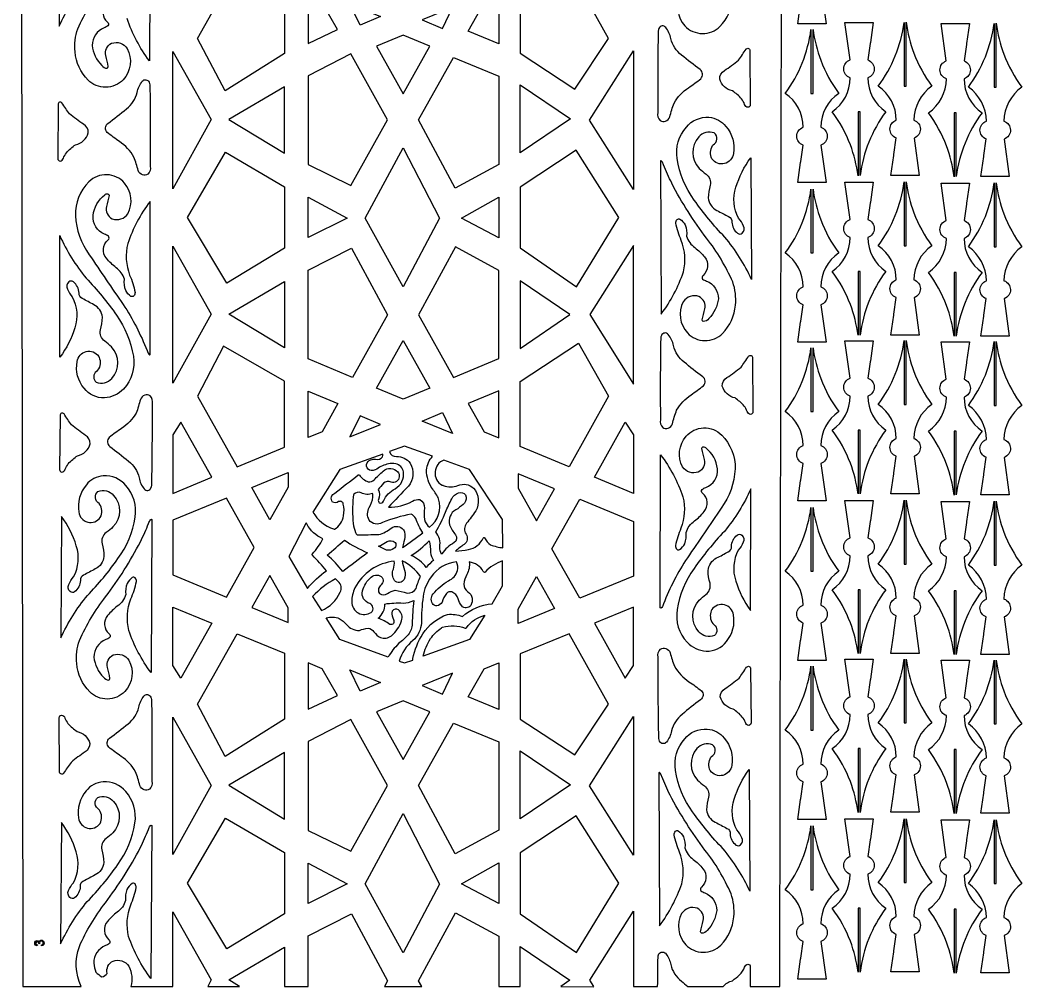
# Model space of a CAD drawing. Header units: millimetres. Extents: x 2169 to 3148, y 1440 to 3435.
# Drawn here: x 2169 to 3148, y 1440 to 2385 of the extents above; entities that cross this region are included whole.
import ezdxf

# ---------------------------------------------------------------- set-up
doc = ezdxf.new("R2010")
doc.units = ezdxf.units.MM
doc.layers.add('Default', color=70, linetype='Continuous')

msp = doc.modelspace()

# ---------------------------------------------------------------- linework, layer by layer
at = {"layer": 'Default'}
for points in [[(2168.93, 3434.6), (2171.79, 1440.6), (2228.84, 1440.6, -0.201894), (2226.91, 1479.6, -0.062275), (2252.39, 1522.27, 0.041735), (2286.49, 1576.06, 0.014891), (2294.43, 1593.99, -0.086617), (2296.14, 1597.34, -0.424926), (2297.6, 1597.88), (2296.79, 1448.23, -0.07905), (2275.09, 1489.41, -0.152063), (2277.15, 1520.21, 0.051417), (2282.5, 1537.13, 0.189517), (2281.32, 1540.63, 0.346809), (2278.48, 1541.04, 0.126453), (2273.4, 1535.28, 0.124595), (2272.07, 1524.42, -0.172423), (2263.83, 1513.15, 0.054769), (2254.39, 1504.01, 0.410266), (2255.84, 1486.02, -0.433271), (2256.28, 1482.36, -0.077861), (2252.51, 1480.52, 0.30209), (2240.93, 1463.23, 0.076186), (2243.16, 1454.58, 0.089549), (2249, 1450, 0.222763), (2254.12, 1453.27, -0.350829), (2259.91, 1465.37, -0.341045), (2275.24, 1460.28, -0.180767), (2277.32, 1440.6), (2318.25, 1440.6), (2318.25, 1513.49), (2355.77, 1446.81), (2352.32, 1440.6), (2383.46, 1440.6), (2372.91, 1447.01), (2427.46, 1478.96), (2427.46, 1440.6), (2450.62, 1440.6), (2450.62, 1489.98), (2492.88, 1511.48), (2528.11, 1446.15), (2525, 1440.6), (2561.65, 1440.6), (2558.54, 1446.15), (2594.59, 1512.53), (2636.76, 1489.72), (2636.76, 1440.6), (2657.61, 1440.6), (2657.61, 1479.42), (2706.43, 1446.67), (2697.59, 1440.6), (2729, 1440), (2729.63, 1440.6), (2725.91, 1446.55), (2768.4, 1514.11), (2768.4, 1440.6), (2792.15, 1440.6, -0.002436), (2792.51, 1469.26, -0.151103), (2794.05, 1473.07, -0.454163), (2800.33, 1472.2, -0.121988), (2804.96, 1461.84, 0.175205), (2815.38, 1445.8, 0.007325), (2821.64, 1440.6), (2856.08, 1440.6, -0.142664), (2865.3, 1446.14, 0.020421), (2872.27, 1451.87, 0.106169), (2877.15, 1459.32, -0.312864), (2880.41, 1462.21, -0.50897), (2882.66, 1459.67), (2882.54, 1440.6), (2911.7, 1440.6), (2914.79, 3434.6)], [(2207.86, 2497.8), (2207.12, 2378.94, -0.068438), (2233.2, 2420.44, 0.038835)], [(2296.13, 2494.82), (2295.32, 2345.16, -0.07905), (2273.62, 2386.35, -0.152063)], [(2252.92, 2400.95, 0.410266), (2254.37, 2382.96, -0.433271), (2254.81, 2379.29, -0.077861), (2251.04, 2377.46, 0.30209), (2239.46, 2360.17, 0.166916), (2248.82, 2340.7, 0.240467), (2254.16, 2337.85, 0.249398), (2255.19, 2339.43, 0.027776), (2252.65, 2350.21, -0.350829), (2258.44, 2362.31, -0.341045), (2273.77, 2357.22, -0.314169), (2269.75, 2326.65, -0.418503), (2235.42, 2326.23, -0.174326), (2222.71, 2353.89, -0.109576), (2225.45, 2376.54, -0.062275), (2250.92, 2419.21, 0.041735)], [(2814.67, 2409.8, 0.314169), (2818.69, 2379.24, 0.418503), (2853.02, 2378.81, 0.174326), (2865.74, 2406.48, 0.109576)]]:
    msp.add_lwpolyline(points, format="xyb", dxfattribs=at)
for points in [[(2944.01, 2531.1, 0.056763), (2951.53, 2500.93, 0.069714), (2969.22, 2468.63, 0.247243), (2951.62, 2435.47, -0.716421), (2951.75, 2417.96), (2956.86, 2381.34), (2929.16, 2381.34), (2931.9, 2400.93), (2932.04, 2401.93), (2934.29, 2418, -0.706462), (2934.4, 2435.43, 0.248623), (2916.8, 2468.63, 0.128873), (2942, 2531.02), (2942, 2468.63), (2944.02, 2468.63), (2944.02, 2531.1)], [(2987.99, 2232.89, 0.056763), (2980.47, 2263.06, 0.069714), (2962.78, 2295.36, 0.247243), (2980.38, 2328.51, -0.716421), (2980.25, 2346.02), (2975.14, 2382.65), (3002.84, 2382.65), (3000.1, 2363.06), (2999.96, 2362.06), (2997.71, 2345.98, -0.706462), (2997.6, 2328.55, 0.248623), (3015.2, 2295.36, 0.128873), (2990, 2232.96), (2990, 2295.36), (2987.98, 2295.36), (2987.98, 2232.89)], [(3035.01, 2382.83, 0.056763), (3042.53, 2352.66, 0.069714), (3060.22, 2320.36, 0.247243), (3042.62, 2287.21, -0.716421), (3042.75, 2269.69), (3047.86, 2233.07), (3020.16, 2233.07), (3022.9, 2252.66), (3023.04, 2253.66), (3025.29, 2269.73, -0.706462), (3025.4, 2287.16, 0.248623), (3007.8, 2320.36, 0.128873), (3033, 2382.75), (3033, 2320.36), (3035.02, 2320.36), (3035.02, 2382.83)], [(3081.99, 2231.89, 0.056763), (3074.47, 2262.06, 0.069714), (3056.78, 2294.36, 0.247243), (3074.38, 2327.51, -0.716421), (3074.25, 2345.02), (3069.14, 2381.65), (3096.84, 2381.65), (3094.1, 2362.06), (3093.96, 2361.06), (3091.71, 2344.98, -0.706462), (3091.6, 2327.55, 0.248623), (3109.2, 2294.36, 0.128873), (3084, 2231.96), (3084, 2294.36), (3081.98, 2294.36), (3081.98, 2231.89)], [(3123.01, 2381.83, 0.056763), (3130.53, 2351.66, 0.069714), (3148.22, 2319.36, 0.247243), (3130.62, 2286.21, -0.716421), (3130.75, 2268.69), (3135.86, 2232.07), (3108.16, 2232.07), (3110.9, 2251.66), (3111.04, 2252.66), (3113.29, 2268.73, -0.706462), (3113.4, 2286.16, 0.248623), (3095.8, 2319.36, 0.128873), (3121, 2381.75), (3121, 2319.36), (3123.02, 2319.36), (3123.02, 2381.83)], [(2799.77, 2286.16, 0.24666), (2803.99, 2290.44, -0.027343), (2808.18, 2303.71, -0.115738), (2822.32, 2318.84, 0.015094), (2834.38, 2327.69, 0.448773), (2833.65, 2336.55, -0.020778), (2815.5, 2350.81, -0.175205), (2805.09, 2366.85, 0.124943), (2799.99, 2377.8, 0.5741), (2793.37, 2376.84, 0.122783), (2792.64, 2374.28, 0.006777), (2792.33, 2294.53, 0.263913), (2794.63, 2286.85, 0.217884)], [(2944.01, 2375.83, 0.056763), (2951.53, 2345.66, 0.069714), (2969.22, 2313.36, 0.247243), (2951.62, 2280.21, -0.716421), (2951.75, 2262.69), (2956.86, 2226.07), (2929.16, 2226.07), (2931.9, 2245.66), (2932.04, 2246.66), (2934.29, 2262.73, -0.706462), (2934.4, 2280.16, 0.248623), (2916.8, 2313.36, 0.128873), (2942, 2375.75), (2942, 2313.36), (2944.02, 2313.36), (2944.02, 2375.83)], [(2880.43, 2299.68, -0.313125), (2877.18, 2302.56, 0.139791), (2869.84, 2312.14, 0.018926), (2865.32, 2315.73, -0.281138), (2852.81, 2327.31, -0.274793), (2857.41, 2335.69, 0.0257), (2871.17, 2345.87, 0.012781), (2878.51, 2356.55, -0.748896), (2882.37, 2355.04), (2882.68, 2302.22, -0.399837)], [(2288.67, 2233.58, -0.24666), (2284.45, 2237.86, 0.027343), (2280.27, 2251.13, 0.115738), (2266.12, 2266.25, -0.015094), (2254.07, 2275.11, -0.448773), (2254.79, 2283.96, 0.020778), (2272.94, 2298.23, 0.175205), (2283.36, 2314.27, -0.124943), (2288.46, 2325.22, -0.5741), (2295.07, 2324.26, -0.122783), (2295.8, 2321.69, -0.006777), (2296.11, 2241.94, -0.263913), (2293.81, 2234.26, -0.217884)], [(2208.01, 2247.1, 0.313125), (2211.26, 2249.98, -0.139791), (2218.61, 2259.55, -0.018926), (2223.12, 2263.15, 0.281138), (2235.63, 2274.72, 0.274793), (2231.03, 2283.1, -0.0257), (2217.27, 2293.29, -0.012781), (2209.93, 2303.97, 0.748896), (2206.07, 2302.46), (2205.76, 2249.63, 0.399837)], [(2874.7, 2176.78, 0.353881), (2876.06, 2183.69, 0.082113), (2871.3, 2191.3, -0.208904), (2868.69, 2221.5, -0.086345), (2883.08, 2250.28), (2883.82, 2131.42, 0.068438), (2857.74, 2172.92, -0.038835), (2827.98, 2208.95, -0.121623), (2811.2, 2249.57, -0.22635), (2820.21, 2280.38, -0.242341), (2842.25, 2289.93, -0.208918), (2858.86, 2281.05, -0.224816), (2866.22, 2254.55, -0.688915), (2845.2, 2249.27, -0.265065), (2845.87, 2262.35, -0.015041), (2846.37, 2262.99, 0.529776), (2847.51, 2274.61, 0.308634), (2832.23, 2270.81, 0.394552), (2832.8, 2240.03, 0.040002), (2839.43, 2234.51, -0.299751), (2843.52, 2223.46, 0.063831), (2841.63, 2211.1, 0.255589), (2850.08, 2198.85, -0.006267), (2861.52, 2192.83, -0.333186), (2864.65, 2187.55, 0.216277), (2870.27, 2176.55, 0.361529)], [(2819.02, 2184.7, -0.124595), (2820.35, 2173.84, 0.172423), (2828.58, 2162.56, -0.054769), (2838.02, 2153.43, -0.410266), (2836.58, 2135.44, 0.433271), (2836.13, 2131.77, 0.077861), (2839.91, 2129.94, -0.30209), (2851.49, 2112.65, -0.166916), (2842.12, 2093.18, -0.240467), (2836.78, 2090.33, -0.249398), (2835.75, 2091.91, -0.027776), (2838.3, 2102.69, 0.350829), (2832.5, 2114.79, 0.341045), (2817.17, 2109.7, 0.314169), (2821.19, 2079.13, 0.418503), (2855.53, 2078.71, 0.174326), (2868.24, 2106.37, 0.109576), (2865.5, 2129.02, 0.062275), (2840.02, 2171.69, -0.041735), (2805.92, 2225.48, -0.014891), (2797.99, 2243.41, 0.086617), (2796.27, 2246.76, 0.424926), (2794.81, 2247.3), (2795.62, 2097.64, 0.07905), (2817.33, 2138.83, 0.152063), (2815.26, 2169.63, -0.051417), (2809.91, 2186.55, -0.189517), (2811.1, 2190.05, -0.346809), (2813.93, 2190.46, -0.126453)], [(2272.26, 2120.73, -0.124348), (2270.98, 2131.6, 0.171984), (2262.79, 2142.93, -0.053003), (2253.39, 2152.12, -0.410921), (2254.91, 2170.1, 0.433717), (2255.37, 2173.77, 0.077739), (2251.6, 2175.63, -0.322399), (2240.28, 2193.9, -0.197218), (2251.78, 2214.29, -0.160321), (2254.89, 2215.22, -0.249131), (2255.91, 2213.63, -0.027786), (2253.32, 2202.86, 0.350097), (2259.07, 2190.72, 0.341491), (2274.42, 2195.72, 0.306802), (2271.06, 2225.66, 0.432338), (2236.18, 2226.95, 0.206013), (2223.11, 2193.77, 0.144673), (2236.64, 2155.61, 0.003386), (2269.73, 2106.98, -0.053849), (2293.05, 2061.89, 0.086443), (2294.75, 2058.52, 0.424748), (2296.21, 2057.98), (2296.02, 2207.64, 0.079206), (2274.14, 2166.59, 0.152055), (2276.08, 2135.78, -0.051326), (2281.36, 2118.82, -0.172307), (2280.18, 2115.33, -0.346332), (2277.32, 2114.94, -0.126385)], [(2987.99, 2076.88, 0.056763), (2980.47, 2107.05, 0.069714), (2962.78, 2139.35, 0.247243), (2980.38, 2172.51, -0.716421), (2980.25, 2190.02), (2975.14, 2226.64), (3002.84, 2226.64), (3000.1, 2207.05), (2999.96, 2206.05), (2997.71, 2189.98, -0.706462), (2997.6, 2172.55, 0.248623), (3015.2, 2139.35, 0.128873), (2990, 2076.96), (2990, 2139.35), (2987.98, 2139.35), (2987.98, 2076.88)], [(3035.01, 2226.83, 0.056763), (3042.53, 2196.66, 0.069714), (3060.22, 2164.35, 0.247243), (3042.62, 2131.2, -0.716421), (3042.75, 2113.69), (3047.86, 2077.06), (3020.16, 2077.06), (3022.9, 2096.66), (3023.04, 2097.66), (3025.29, 2113.73, -0.706462), (3025.4, 2131.16, 0.248623), (3007.8, 2164.35, 0.128873), (3033, 2226.75), (3033, 2164.35), (3035.02, 2164.35), (3035.02, 2226.83)], [(3081.99, 2075.88, 0.056763), (3074.47, 2106.05, 0.069714), (3056.78, 2138.35, 0.247243), (3074.38, 2171.51, -0.716421), (3074.25, 2189.02), (3069.14, 2225.64), (3096.84, 2225.64), (3094.1, 2206.05), (3093.96, 2205.05), (3091.71, 2188.98, -0.706462), (3091.6, 2171.55, 0.248623), (3109.2, 2138.35, 0.128873), (3084, 2075.96), (3084, 2138.35), (3081.98, 2138.35), (3081.98, 2075.88)], [(3123.01, 2225.83, 0.056763), (3130.53, 2195.66, 0.069714), (3148.22, 2163.35, 0.247243), (3130.62, 2130.2, -0.716421), (3130.75, 2112.69), (3135.86, 2076.06), (3108.16, 2076.06), (3110.9, 2095.66), (3111.04, 2096.66), (3113.29, 2112.73, -0.706462), (3113.4, 2130.16, 0.248623), (3095.8, 2163.35, 0.128873), (3121, 2225.75), (3121, 2163.35), (3123.02, 2163.35), (3123.02, 2225.83)], [(2944.01, 2219.83, 0.056763), (2951.53, 2189.66, 0.069714), (2969.22, 2157.35, 0.247243), (2951.62, 2124.2, -0.716421), (2951.75, 2106.69), (2956.86, 2070.06), (2929.16, 2070.06), (2931.9, 2089.66), (2932.04, 2090.66), (2934.29, 2106.73, -0.706462), (2934.4, 2124.16, 0.248623), (2916.8, 2157.35, 0.128873), (2942, 2219.75), (2942, 2157.35), (2944.02, 2157.35), (2944.02, 2219.83)], [(2216.61, 2129.01, 0.357202), (2215.23, 2122.1, 0.082144), (2219.95, 2114.47, -0.20864), (2222.44, 2084.25, -0.086484), (2207.93, 2055.56), (2207.68, 2174.42, 0.068295), (2233.59, 2132.76, -0.038709), (2263.2, 2096.54, -0.11336), (2279.73, 2056.41, -0.233622), (2270.07, 2024.37, -0.183691), (2251.35, 2015.64, -0.239584), (2231.6, 2025.14, -0.230445), (2224.78, 2051.18, -0.690603), (2245.83, 2056.29, -0.088334), (2246.74, 2053.88, -0.299533), (2243.58, 2041.57, 0.475634), (2243.4, 2031, 0.308512), (2258.7, 2034.7, 0.394499), (2258.24, 2065.49, 0.039778), (2251.65, 2071.05, -0.299111), (2247.6, 2082.13, 0.063872), (2249.54, 2094.47, 0.25494), (2241.14, 2106.78, -0.006297), (2229.73, 2112.87, -0.332396), (2226.62, 2118.17, 0.216468), (2221.08, 2129.2, 0.361667)], [(2802.27, 1986.06, 0.24666), (2806.49, 1990.34, -0.027343), (2810.68, 2003.61, -0.115738), (2824.82, 2018.73, 0.015094), (2836.88, 2027.59, 0.448773), (2836.15, 2036.44, -0.020778), (2818.01, 2050.71, -0.175205), (2807.59, 2066.75, 0.124943), (2802.49, 2077.7, 0.5741), (2795.87, 2076.74, 0.122783), (2795.14, 2074.17, 0.006777), (2794.84, 1994.42, 0.263913), (2797.13, 1986.74, 0.217884)], [(2987.99, 1921.8, 0.056763), (2980.47, 1951.97, 0.069714), (2962.78, 1984.27, 0.247243), (2980.38, 2017.43, -0.716421), (2980.25, 2034.94), (2975.14, 2071.56), (3002.84, 2071.56), (3000.1, 2051.97), (2999.96, 2050.97), (2997.71, 2034.9, -0.706462), (2997.6, 2017.47, 0.248623), (3015.2, 1984.27, 0.128873), (2990, 1921.88), (2990, 1984.27), (2987.98, 1984.27), (2987.98, 1921.8)], [(3035.01, 2071.75, 0.056763), (3042.53, 2041.58, 0.069714), (3060.22, 2009.27, 0.247243), (3042.62, 1976.12, -0.716421), (3042.75, 1958.61), (3047.86, 1921.98), (3020.16, 1921.98), (3022.9, 1941.58), (3023.04, 1942.58), (3025.29, 1958.65, -0.706462), (3025.4, 1976.08, 0.248623), (3007.8, 2009.27, 0.128873), (3033, 2071.67), (3033, 2009.27), (3035.02, 2009.27), (3035.02, 2071.75)], [(3081.99, 1920.8, 0.056763), (3074.47, 1950.97, 0.069714), (3056.78, 1983.27, 0.247243), (3074.38, 2016.43, -0.716421), (3074.25, 2033.94), (3069.14, 2070.56), (3096.84, 2070.56), (3094.1, 2050.97), (3093.96, 2049.97), (3091.71, 2033.9, -0.706462), (3091.6, 2016.47, 0.248623), (3109.2, 1983.27, 0.128873), (3084, 1920.88), (3084, 1983.27), (3081.98, 1983.27), (3081.98, 1920.8)], [(3123.01, 2070.75, 0.056763), (3130.53, 2040.58, 0.069714), (3148.22, 2008.27, 0.247243), (3130.62, 1975.12, -0.716421), (3130.75, 1957.61), (3135.86, 1920.98), (3108.16, 1920.98), (3110.9, 1940.58), (3111.04, 1941.58), (3113.29, 1957.65, -0.706462), (3113.4, 1975.08, 0.248623), (3095.8, 2008.27, 0.128873), (3121, 2070.67), (3121, 2008.27), (3123.02, 2008.27), (3123.02, 2070.75)], [(2882.94, 1999.58, -0.313125), (2879.68, 2002.46, 0.139791), (2872.34, 2012.04, 0.018926), (2867.82, 2015.63, -0.281138), (2855.31, 2027.2, -0.274793), (2859.91, 2035.58, 0.0257), (2873.67, 2045.77, 0.012781), (2881.01, 2056.45, -0.748896), (2884.87, 2054.94), (2885.19, 2002.12, -0.399837)], [(2944.01, 2064.75, 0.056763), (2951.53, 2034.58, 0.069714), (2969.22, 2002.27, 0.247243), (2951.62, 1969.12, -0.716421), (2951.75, 1951.61), (2956.86, 1914.98), (2929.16, 1914.98), (2931.9, 1934.58), (2932.04, 1935.58), (2934.29, 1951.65, -0.706462), (2934.4, 1969.08, 0.248623), (2916.8, 2002.27, 0.128873), (2942, 2064.67), (2942, 2002.27), (2944.02, 2002.27), (2944.02, 2064.75)], [(2290.86, 2018.4, 0.247199), (2286.62, 2014.14, -0.027378), (2282.38, 2000.9, -0.115997), (2268.18, 1985.87, 0.015127), (2256.08, 1977.09, 0.448303), (2256.77, 1968.23, -0.020732), (2274.86, 1953.85, -0.174932), (2285.21, 1937.74, 0.123758), (2290.27, 1926.76, 0.573218), (2296.89, 1927.67, 0.123077), (2297.63, 1930.24, 0.006777), (2298.26, 2009.98, 0.269714), (2296.01, 2017.67, 0.218938)], [(2209.79, 1943.18, 0.308711), (2213.06, 1946.04, -0.139977), (2220.44, 1955.58, -0.018953), (2224.97, 1959.14, 0.290974), (2237.56, 1970.94, 0.262398), (2232.96, 1979.06, -0.025663), (2219.24, 1989.32, -0.012763), (2211.94, 2000.04, 0.753382), (2208.08, 1998.55), (2207.56, 1945.73, 0.401017)], [(2818.68, 1873.21, 0.124348), (2819.96, 1884.08, -0.171984), (2828.16, 1895.41, 0.053003), (2837.55, 1904.6, 0.410921), (2836.04, 1922.58, -0.433717), (2835.58, 1926.25, -0.077739), (2839.34, 1928.11, 0.322399), (2850.66, 1946.38, 0.197218), (2839.17, 1966.77, 0.160321), (2836.06, 1967.7, 0.249131), (2835.03, 1966.11, 0.027786), (2837.62, 1955.34, -0.350097), (2831.87, 1943.21, -0.341491), (2816.53, 1948.2, -0.306802), (2819.88, 1978.15, -0.432338), (2854.76, 1979.43, -0.206013), (2867.84, 1946.26, -0.144673), (2854.3, 1908.09, -0.003386), (2821.21, 1859.46, 0.053849), (2797.89, 1814.37, -0.086443), (2796.19, 1811.01, -0.424748), (2794.73, 1810.46), (2794.93, 1960.12, -0.079206), (2816.8, 1919.07, -0.152055), (2814.86, 1888.26, 0.051326), (2809.58, 1871.3, 0.172307), (2810.77, 1867.81, 0.346332), (2813.62, 1867.42, 0.126385)], [(2544.85, 1968.6), (2530.05, 1963.24, 0.374449), (2536.96, 1958.43, -0.256515), (2550.33, 1951.9, -0.308165), (2548.48, 1929.28, 0.007627), (2528.99, 1908.81, 0.130802), (2552.49, 1914.71, -0.19928), (2559.74, 1916.25, -0.307239), (2564.1, 1907.98, 0.042642), (2564.32, 1896.88, 0.180927), (2569.15, 1889.28, 0.319504), (2578.07, 1917.02, 0.054033), (2572.34, 1926.44, -0.166081), (2566.24, 1945.28, -0.169094), (2572.19, 1958.69)], [(2455.24, 1904.15, 0.191192), (2475.43, 1887.67, 0.005248), (2476.3, 1887.37, 0.227781), (2485.16, 1900.54, 0.101613), (2484.88, 1912, 0.518279), (2480.34, 1914.33, -0.289941), (2474.29, 1913.94, -0.471569), (2476.61, 1922.75, 0.003928), (2499.5, 1940.45, -0.388198), (2500.72, 1940.34, 0.184808), (2509.34, 1933.77, 0.215902), (2514.95, 1935.58, -0.027099), (2523.98, 1944.13, -0.434971), (2538.08, 1943.41, -0.432111), (2537, 1933.94, -0.239954), (2531.57, 1933.41, 0.305245), (2524.32, 1932.22, -0.004872), (2518.89, 1926.24, -0.247573), (2519.24, 1916.3, 0.257412), (2519.98, 1913.16, 0.440874), (2524.08, 1914.9, -0.161643), (2535.59, 1926.97, 0.313158), (2543.65, 1943.45, 0.315774), (2536.15, 1951.23, 0.132981), (2529.09, 1951.16, 0.098884), (2517.59, 1946.2, -0.214489), (2510.42, 1944.98, -0.680386), (2511.88, 1955.28, -0.12562), (2516.41, 1955.68, 0.329253), (2523.05, 1958.11, 0.195203), (2523.44, 1960.83), (2481.62, 1945.65)], [(2640.95, 1869.14), (2640.61, 1896.86), (2608.1, 1945.65), (2583.08, 1954.72, 0.320336), (2574.84, 1943.68, 0.331969), (2581.68, 1930.52, 0.014567), (2582.57, 1930.05, 0.163555), (2596.92, 1930.02, -0.301709), (2612.26, 1927.5, -0.313436), (2614.35, 1905.23, -0.020953), (2605.29, 1893.23, 0.307944), (2604.83, 1882.47, -0.400323), (2602.91, 1872.36, 0.039296), (2594.47, 1865.96, 0.02405), (2607.22, 1867.53, 0.259406), (2621.54, 1878.76, -0.587979), (2623.05, 1878.8, 0.111986), (2628.81, 1872.08, 0.056208)], [(2217.89, 1826.42, -0.353881), (2216.53, 1833.34, -0.082113), (2221.29, 1840.94, 0.208904), (2223.9, 1871.15, 0.086345), (2209.51, 1899.93), (2208.77, 1781.07, -0.068438), (2234.85, 1822.57, 0.038835), (2264.61, 1858.59, 0.121623), (2281.39, 1899.22, 0.22635), (2272.38, 1930.02, 0.242341), (2250.34, 1939.58, 0.208918), (2233.73, 1930.7, 0.224816), (2226.38, 1904.2, 0.688915), (2247.39, 1898.92, 0.265065), (2246.72, 1912, 0.015041), (2246.22, 1912.63, -0.529776), (2245.08, 1924.26, -0.308634), (2260.36, 1920.46, -0.394552), (2259.79, 1889.68, -0.040002), (2253.17, 1884.16, 0.299751), (2249.07, 1873.11, -0.063831), (2250.96, 1860.75, -0.255589), (2242.51, 1848.5, 0.006267), (2231.07, 1842.48, 0.333186), (2227.94, 1837.2, -0.216277), (2222.32, 1826.19, -0.361529)], [(2498.54, 1881.77, -0.002135), (2519.67, 1882.18, 0.11238), (2531.81, 1888.51, -0.396764), (2543.78, 1886.88, -0.112924), (2544.76, 1884.65, -0.144638), (2544.07, 1874.93, 0.024127), (2542.9, 1869.55, 0.008608), (2562.58, 1883.73, -0.040978), (2555.67, 1897.74, 0.119194), (2551.14, 1902.17, 0.043721), (2523.04, 1893.9, -0.406382), (2510.06, 1896.34, -0.254662), (2510.29, 1908.58, 0.074005), (2513.9, 1918.68, 0.078937), (2513.52, 1922.41, -0.239674), (2502.23, 1922.95, 0.346212), (2495.32, 1921.47, 0.166462), (2494.67, 1918.69, 0.060766), (2494.62, 1892.85, 0.090993), (2496.89, 1884.28), (2496.89, 1884.28, 0.070578)], [(2575.19, 1884.8, 0.054461), (2584.76, 1904.18, -0.017492), (2590.81, 1917.01, -0.170857), (2597.57, 1922.95, -0.30963), (2604.34, 1920.81, -0.325592), (2603.24, 1912.85, -0.038721), (2602.15, 1911.62, -0.044167), (2594.85, 1906.21, 0.353711), (2588.68, 1891.62, 0.066387), (2594.6, 1881.9, -0.411746), (2593.33, 1874.25, 0.121544), (2581.23, 1863.36), (2581.23, 1863.36), (2580.88, 1862.83, -0.143735), (2579.1, 1869.92, 0.23007)], [(2874.33, 1881.49, -0.357202), (2875.71, 1874.58, -0.082144), (2870.99, 1866.95, 0.20864), (2868.5, 1836.73, 0.086484), (2883.01, 1808.04), (2883.27, 1926.9, -0.068295), (2857.35, 1885.24, 0.038709), (2827.74, 1849.02, 0.11336), (2811.21, 1808.89, 0.233622), (2820.87, 1776.85, 0.183691), (2839.59, 1768.13, 0.239584), (2859.35, 1777.62, 0.230445), (2866.16, 1803.66, 0.690603), (2845.11, 1808.77, 0.088334), (2844.2, 1806.36, 0.299533), (2847.36, 1794.05, -0.475634), (2847.54, 1783.48, -0.308512), (2832.25, 1787.18, -0.394499), (2832.7, 1817.97, -0.039778), (2839.29, 1823.53, 0.299111), (2843.34, 1834.61, -0.063872), (2841.4, 1846.95, -0.25494), (2849.8, 1859.26, 0.006297), (2861.22, 1865.35, 0.332396), (2864.32, 1870.65, -0.216468), (2869.86, 1881.68, -0.361667)], [(2987.99, 1765.8, 0.056763), (2980.47, 1795.97, 0.069714), (2962.78, 1828.27, 0.247243), (2980.38, 1861.42, -0.716421), (2980.25, 1878.94), (2975.14, 1915.56), (3002.84, 1915.56), (3000.1, 1895.97), (2999.96, 1894.97), (2997.71, 1878.9, -0.706462), (2997.6, 1861.47, 0.248623), (3015.2, 1828.27, 0.128873), (2990, 1765.88), (2990, 1828.27), (2987.98, 1828.27), (2987.98, 1765.8)], [(3035.01, 1915.74, 0.056763), (3042.53, 1885.57, 0.069714), (3060.22, 1853.27, 0.247243), (3042.62, 1820.12, -0.716421), (3042.75, 1802.61), (3047.86, 1765.98), (3020.16, 1765.98), (3022.9, 1785.57), (3023.04, 1786.57), (3025.29, 1802.65, -0.706462), (3025.4, 1820.08, 0.248623), (3007.8, 1853.27, 0.128873), (3033, 1915.66), (3033, 1853.27), (3035.02, 1853.27), (3035.02, 1915.74)], [(3081.99, 1764.8, 0.056763), (3074.47, 1794.97, 0.069714), (3056.78, 1827.27, 0.247243), (3074.38, 1860.42, -0.716421), (3074.25, 1877.94), (3069.14, 1914.56), (3096.84, 1914.56), (3094.1, 1894.97), (3093.96, 1893.97), (3091.71, 1877.9, -0.706462), (3091.6, 1860.47, 0.248623), (3109.2, 1827.27, 0.128873), (3084, 1764.88), (3084, 1827.27), (3081.98, 1827.27), (3081.98, 1764.8)], [(3123.01, 1914.74, 0.056763), (3130.53, 1884.57, 0.069714), (3148.22, 1852.27, 0.247243), (3130.62, 1819.12, -0.716421), (3130.75, 1801.61), (3135.86, 1764.98), (3108.16, 1764.98), (3110.9, 1784.57), (3111.04, 1785.57), (3113.29, 1801.65, -0.706462), (3113.4, 1819.08, 0.248623), (3095.8, 1852.27, 0.128873), (3121, 1914.66), (3121, 1852.27), (3123.02, 1852.27), (3123.02, 1914.74)], [(2944.01, 1908.74, 0.056763), (2951.53, 1878.57, 0.069714), (2969.22, 1846.27, 0.247243), (2951.62, 1813.12, -0.716421), (2951.75, 1795.61), (2956.86, 1758.98), (2929.16, 1758.98), (2931.9, 1778.57), (2932.04, 1779.57), (2934.29, 1795.65, -0.706462), (2934.4, 1813.08, 0.248623), (2916.8, 1846.27, 0.128873), (2942, 1908.66), (2942, 1846.27), (2944.02, 1846.27), (2944.02, 1908.74)], [(2273.58, 1834.35, 0.124595), (2272.24, 1823.48, -0.172423), (2264.01, 1812.21, 0.054769), (2254.57, 1803.07, 0.410266), (2256.01, 1785.09, -0.433271), (2256.46, 1781.42, -0.077861), (2252.69, 1779.58, 0.30209), (2241.1, 1762.3, 0.166916), (2250.47, 1742.83, 0.240467), (2255.81, 1739.97, 0.249398), (2256.84, 1741.55, 0.027776), (2254.29, 1752.34, -0.350829), (2260.09, 1764.44, -0.341045), (2275.42, 1759.35, -0.314169), (2271.4, 1728.78, -0.418503), (2237.06, 1728.36, -0.174326), (2224.35, 1756.02, -0.109576), (2227.09, 1778.66, -0.062275), (2252.57, 1821.33, 0.041735), (2286.67, 1875.12, 0.014891), (2294.6, 1893.05, -0.086617), (2296.32, 1896.41, -0.424926), (2297.78, 1896.94), (2296.97, 1747.29, -0.07905), (2275.27, 1788.47, -0.152063), (2277.33, 1819.28, 0.051417), (2282.68, 1836.2, 0.189517), (2281.5, 1839.7, 0.346809), (2278.66, 1840.1, 0.126453)], [(2448.63, 1893.76), (2448.11, 1892.94), (2431.61, 1860.71), (2449.92, 1829.5, -0.07883), (2468.59, 1846.72, 0.009925), (2454.82, 1861.95, -0.426734), (2454.75, 1863.21, 0.065646), (2464.97, 1878.09, -0.17501), (2449.24, 1892.52), (2449.24, 1892.52, -0.010745)], [(2508.43, 1864.34, -0.015325), (2484.33, 1846.16, 0.04614), (2469.17, 1862.06, 0.005713), (2485.91, 1876.61, 0.038778)], [(2519.35, 1870.95, 0.082143), (2526.05, 1874.3, -0.235479), (2533.77, 1875.7, -0.640175), (2534.4, 1868.58, -0.234123), (2526.99, 1867.02, -0.021157)], [(2565.95, 1849.87, 0.129064), (2551.29, 1861.8, 0.074171), (2568.66, 1876.12, -0.070702), (2570.01, 1864.55, 0.113861), (2573.13, 1856.93, 0.063971), (2566.04, 1849.98), (2566.04, 1849.98)], [(2560.46, 1841.15, 0.119776), (2542.39, 1856.53, 0.045698), (2544.68, 1847.35, -0.192011), (2544.31, 1838.37, -0.524316), (2534.98, 1837.17, -0.261481), (2533.84, 1848.44, 0.130982), (2534.65, 1856.08, 0.254858), (2496.24, 1829.95, 0.110118), (2493.19, 1816.43, 0.610354), (2512.11, 1806.12, 0.572121), (2510.71, 1814.76, -0.391735), (2503.56, 1827, -0.157271), (2512.28, 1840.55, -0.427734), (2522.92, 1840.08, -0.320865), (2523.28, 1835, -0.060779), (2520.16, 1830.93, 0.322721), (2520.25, 1824.49), (2520.25, 1824.49, 0.355403), (2528.07, 1824.52, -0.113621), (2535.72, 1827.64, -0.056422), (2547.2, 1824.95, 0.27598), (2556.03, 1829.29, -0.051473)], [(2630.32, 1814.57), (2640.52, 1832.09), (2640.59, 1856.54, 0.125472), (2623.5, 1845.37, -0.534392), (2621.74, 1846.11, 0.235946), (2608.02, 1855.4, -0.161189), (2605.57, 1843.03, 0.093652), (2602.7, 1833.75, 0.24212), (2606.72, 1826.19, -0.407968), (2609.42, 1812.92, -0.48972), (2600.62, 1812.51, -0.137177), (2597.18, 1819.27, 0.259964), (2590.88, 1826.05, 0.294367), (2585.8, 1824.51, 0.115694), (2581.36, 1816.21, -0.260914), (2576.43, 1812.42, -0.193615), (2572.85, 1813.72, -0.35846), (2572.6, 1824.07, -0.078424), (2587.58, 1837.03, 0.227439), (2596.46, 1846.9, 0.180437), (2595.49, 1855.57, 0.218334), (2570.82, 1840.79, 0.128012), (2562.89, 1821.62, 0.039134), (2561.32, 1795.68, -0.192198), (2552.97, 1778.48, 0.160372), (2539.6, 1758.52), (2544.85, 1756.63), (2552.69, 1759.47, -0.083565), (2552.81, 1760.85, -0.090015), (2562.58, 1785.18, -0.164998), (2586.61, 1804.05, -0.062986), (2586.83, 1804.1, -0.112581), (2601.3, 1802.16, -0.157496)], [(2454.94, 1821.55), (2463.58, 1807.95, 0.190755), (2481.71, 1825.68, 0.360966), (2479.81, 1836.36), (2477.2, 1838.73, 0.094875)], [(2525.54, 1814.27, -0.055124), (2543.35, 1815.25, 0.108731), (2553.79, 1817.57, 0.025779), (2552.26, 1795.06, -0.178289), (2548.35, 1784.2), (2548.35, 1784.2, -0.035364), (2539, 1775.51, 0.078847), (2528.84, 1762.43), (2481.62, 1779.58), (2468.21, 1800.69, -0.17089), (2480.95, 1800.15, -0.07806), (2487.92, 1794.19, 0.234516), (2500.63, 1788.49, -0.056939), (2509.08, 1790.71, -0.1886), (2514.89, 1787.01, 0.121245), (2521.16, 1781.59, 0.281187), (2531.87, 1783.29, 0.151531), (2541.8, 1797.92, 0.331289), (2538.69, 1808.57, 0.401515), (2532.73, 1807.22, 0.107941), (2532.4, 1806.12, 0.119899), (2533.82, 1799.19, -0.230232), (2533.9, 1795.24, -0.337465), (2530.47, 1794.37, 0.046703), (2519.05, 1800.56, 0.244621)], [(2605.25, 1790.99, -0.172507), (2623.18, 1803.3), (2608.09, 1779.58), (2562.98, 1763.22, -0.094164), (2570.2, 1780.4), (2570.2, 1780.4, -0.087436), (2580.82, 1790.91), (2580.82, 1790.91, -0.071711), (2581.88, 1791.65, -0.166182), (2604.13, 1790.55, 0.382931)], [(2800.09, 1770.88, -0.247199), (2804.32, 1766.62, 0.027378), (2808.56, 1753.38, 0.115997), (2822.77, 1738.35, -0.015127), (2834.86, 1729.57, -0.448303), (2834.17, 1720.71, 0.020732), (2816.08, 1706.33, 0.174932), (2805.73, 1690.22, -0.123758), (2800.68, 1679.24, -0.573218), (2794.06, 1680.15, -0.123077), (2793.31, 1682.72, -0.006777), (2792.68, 1762.46, -0.269714), (2794.94, 1770.15, -0.218938)], [(2881.15, 1695.66, -0.308711), (2877.88, 1698.52, 0.139977), (2870.5, 1708.06, 0.018953), (2865.97, 1711.63, -0.290974), (2853.38, 1723.42, -0.262398), (2857.98, 1731.54, 0.025663), (2871.7, 1741.8, 0.012763), (2879, 1752.52, -0.753382), (2882.86, 1751.03), (2883.39, 1698.21, -0.401017)], [(2944.01, 1753.47, 0.056763), (2951.53, 1723.3, 0.069714), (2969.22, 1691, 0.247243), (2951.62, 1657.85, -0.716421), (2951.75, 1640.34), (2956.86, 1603.71), (2929.16, 1603.71), (2931.9, 1623.3), (2932.04, 1624.3), (2934.29, 1640.38, -0.706462), (2934.4, 1657.81, 0.248623), (2916.8, 1691, 0.128873), (2942, 1753.4), (2942, 1691), (2944.02, 1691), (2944.02, 1753.47)], [(2987.99, 1610.53, 0.056763), (2980.47, 1640.7, 0.069714), (2962.78, 1673, 0.247243), (2980.38, 1706.16, -0.716421), (2980.25, 1723.67), (2975.14, 1760.29), (3002.84, 1760.29), (3000.1, 1740.7), (2999.96, 1739.7), (2997.71, 1723.63, -0.706462), (2997.6, 1706.2, 0.248623), (3015.2, 1673, 0.128873), (2990, 1610.61), (2990, 1673), (2987.98, 1673), (2987.98, 1610.53)], [(3035.01, 1760.47, 0.056763), (3042.53, 1730.3, 0.069714), (3060.22, 1698, 0.247243), (3042.62, 1664.85, -0.716421), (3042.75, 1647.34), (3047.86, 1610.71), (3020.16, 1610.71), (3022.9, 1630.3), (3023.04, 1631.3), (3025.29, 1647.38, -0.706462), (3025.4, 1664.81, 0.248623), (3007.8, 1698, 0.128873), (3033, 1760.4), (3033, 1698), (3035.02, 1698), (3035.02, 1760.47)], [(3081.99, 1609.53, 0.056763), (3074.47, 1639.7, 0.069714), (3056.78, 1672, 0.247243), (3074.38, 1705.16, -0.716421), (3074.25, 1722.67), (3069.14, 1759.29), (3096.84, 1759.29), (3094.1, 1739.7), (3093.96, 1738.7), (3091.71, 1722.63, -0.706462), (3091.6, 1705.2, 0.248623), (3109.2, 1672, 0.128873), (3084, 1609.61), (3084, 1672), (3081.98, 1672), (3081.98, 1609.53)], [(3123.01, 1759.47, 0.056763), (3130.53, 1729.3, 0.069714), (3148.22, 1697, 0.247243), (3130.62, 1663.85, -0.716421), (3130.75, 1646.34), (3135.86, 1609.71), (3108.16, 1609.71), (3110.9, 1629.3), (3111.04, 1630.3), (3113.29, 1646.38, -0.706462), (3113.4, 1663.81, 0.248623), (3095.8, 1697, 0.128873), (3121, 1759.4), (3121, 1697), (3123.02, 1697), (3123.02, 1759.47)], [(2290.3, 1632.67, -0.24666), (2286.08, 1636.95, 0.027343), (2281.89, 1650.22, 0.115738), (2267.75, 1665.34, -0.015094), (2255.7, 1674.2, -0.448773), (2256.42, 1683.05, 0.020778), (2274.57, 1697.32, 0.175205), (2284.98, 1713.36, -0.124943), (2290.08, 1724.31, -0.5741), (2296.7, 1723.35, -0.122783), (2297.43, 1720.78, -0.006777), (2297.74, 1641.03, -0.263913), (2295.44, 1633.35, -0.217884)], [(2209.54, 1705.72, -0.312864), (2212.79, 1702.84, 0.139682), (2220.13, 1693.25, 0.018911), (2224.65, 1689.66, -0.280916), (2237.15, 1678.07, -0.274982), (2232.56, 1669.69, 0.025719), (2218.79, 1659.52, 0.01279), (2211.45, 1648.85, -0.748308), (2207.6, 1650.37), (2207.29, 1703.19, -0.399768)], [(2873.06, 1578.9, 0.353881), (2874.41, 1585.82, 0.082113), (2869.65, 1593.42, -0.208904), (2867.04, 1623.63, -0.086345), (2881.43, 1652.41), (2882.18, 1533.55, 0.068438), (2856.09, 1575.05, -0.038835), (2826.33, 1611.07, -0.121623), (2809.55, 1651.7, -0.22635), (2818.56, 1682.5, -0.242341), (2840.6, 1692.06, -0.208918), (2857.22, 1683.18, -0.224816), (2864.57, 1656.68, -0.688915), (2843.56, 1651.4, -0.265065), (2844.23, 1664.48, -0.015041), (2844.72, 1665.11, 0.529776), (2845.87, 1676.74, 0.308634), (2830.58, 1672.94, 0.394552), (2831.16, 1642.16, 0.040002), (2837.78, 1636.64, -0.299751), (2841.87, 1625.59, 0.063831), (2839.98, 1613.23, 0.255589), (2848.44, 1600.98, -0.006267), (2859.87, 1594.96, -0.333186), (2863, 1589.68, 0.216277), (2868.62, 1578.67, 0.361529)], [(2817.37, 1586.83, -0.124595), (2818.7, 1575.96, 0.172423), (2826.94, 1564.69, -0.054769), (2836.37, 1555.56, -0.410266), (2834.93, 1537.57, 0.433271), (2834.48, 1533.9, 0.077861), (2838.26, 1532.07, -0.30209), (2849.84, 1514.78, -0.166916), (2840.47, 1495.31, -0.240467), (2835.13, 1492.45, -0.249398), (2834.11, 1494.03, -0.027776), (2836.65, 1504.82, 0.350829), (2830.86, 1516.92, 0.341045), (2815.53, 1511.83, 0.314169), (2819.55, 1481.26, 0.418503), (2853.88, 1480.84, 0.174326), (2866.59, 1508.5, 0.109576), (2863.85, 1531.15, 0.062275), (2838.38, 1573.81, -0.041735), (2804.27, 1627.6, -0.014891), (2796.34, 1645.53, 0.086617), (2794.63, 1648.89, 0.424926), (2793.17, 1649.42), (2793.98, 1499.77, 0.07905), (2815.68, 1540.95, 0.152063), (2813.61, 1571.76, -0.051417), (2808.26, 1588.68, -0.189517), (2809.45, 1592.18, -0.346809), (2812.29, 1592.59, -0.126453)], [(2217.71, 1527.36, -0.353881), (2216.36, 1534.27, -0.082113), (2221.11, 1541.88, 0.208904), (2223.73, 1572.08, 0.086345), (2209.33, 1600.86), (2208.59, 1482.01, -0.068438), (2234.67, 1523.5, 0.038835), (2264.43, 1559.53, 0.121623), (2281.21, 1600.16, 0.22635), (2272.2, 1630.96, 0.242341), (2250.16, 1640.51, 0.208918), (2233.55, 1631.63, 0.224816), (2226.2, 1605.14, 0.688915), (2247.21, 1599.85, 0.265065), (2246.54, 1612.94, 0.015041), (2246.04, 1613.57, -0.529776), (2244.9, 1625.2, -0.308634), (2260.18, 1621.4, -0.394552), (2259.61, 1590.62, -0.040002), (2252.99, 1585.09, 0.299751), (2248.89, 1574.05, -0.063831), (2250.78, 1561.69, -0.255589), (2242.33, 1549.43, 0.006267), (2230.89, 1543.41, 0.333186), (2227.76, 1538.13, -0.216277), (2222.14, 1527.13, -0.361529)], [(2944.01, 1597.47, 0.056763), (2951.53, 1567.3, 0.069714), (2969.22, 1535, 0.247243), (2951.62, 1501.85, -0.716421), (2951.75, 1484.34), (2956.86, 1447.71), (2929.16, 1447.71), (2931.9, 1467.3), (2932.04, 1468.3), (2934.29, 1484.37, -0.706462), (2934.4, 1501.81, 0.248623), (2916.8, 1535, 0.128873), (2942, 1597.39), (2942, 1535), (2944.02, 1535), (2944.02, 1597.47)], [(2987.99, 1454.53, 0.056763), (2980.47, 1484.7, 0.069714), (2962.78, 1517, 0.247243), (2980.38, 1550.15, -0.716421), (2980.25, 1567.66), (2975.14, 1604.29), (3002.84, 1604.29), (3000.1, 1584.7), (2999.96, 1583.7), (2997.71, 1567.63, -0.706462), (2997.6, 1550.19, 0.248623), (3015.2, 1517, 0.128873), (2990, 1454.61), (2990, 1517), (2987.98, 1517), (2987.98, 1454.53)], [(3035.01, 1604.47, 0.056763), (3042.53, 1574.3, 0.069714), (3060.22, 1542, 0.247243), (3042.62, 1508.85, -0.716421), (3042.75, 1491.34), (3047.86, 1454.71), (3020.16, 1454.71), (3022.9, 1474.3), (3023.04, 1475.3), (3025.29, 1491.37, -0.706462), (3025.4, 1508.81, 0.248623), (3007.8, 1542, 0.128873), (3033, 1604.39), (3033, 1542), (3035.02, 1542), (3035.02, 1604.47)], [(3081.99, 1453.53, 0.056763), (3074.47, 1483.7, 0.069714), (3056.78, 1516, 0.247243), (3074.38, 1549.15, -0.716421), (3074.25, 1566.66), (3069.14, 1603.29), (3096.84, 1603.29), (3094.1, 1583.7), (3093.96, 1582.7), (3091.71, 1566.63, -0.706462), (3091.6, 1549.19, 0.248623), (3109.2, 1516, 0.128873), (3084, 1453.61), (3084, 1516), (3081.98, 1516), (3081.98, 1453.53)], [(3123.01, 1603.47, 0.056763), (3130.53, 1573.3, 0.069714), (3148.22, 1541, 0.247243), (3130.62, 1507.85, -0.716421), (3130.75, 1490.34), (3135.86, 1453.71), (3108.16, 1453.71), (3110.9, 1473.3), (3111.04, 1474.3), (3113.29, 1490.37, -0.706462), (3113.4, 1507.81, 0.248623), (3095.8, 1541, 0.128873), (3121, 1603.39), (3121, 1541), (3123.02, 1541), (3123.02, 1603.47)], [(2189.95, 1480.07), (2189.8, 1481.15, 2.41001), (2187.98, 1482.97, 0.060998), (2188.1, 1482.2), (2187.15, 1482.32, 2.357675), (2185.26, 1481.43, 0.0613), (2185.9, 1481.26), (2185.71, 1480.18, -0.949441), (2185.72, 1485.41, -0.307469), (2187.5, 1484.19, -0.689839), (2192.24, 1484.01, -0.517859)]]:
    msp.add_lwpolyline(points, format="xyb", close=True, dxfattribs=at)
for points in [[(2427.46, 2416.82), (2427.46, 2352.29), (2369.58, 2315.84), (2342.43, 2366.95), (2381.1, 2435.91)], [(2657.61, 2416.17), (2657.61, 2352.49), (2711.15, 2317.47), (2744.19, 2367), (2705.55, 2435.91)], [(2450.62, 2407.27), (2450.62, 2362.09), (2479.16, 2375.61), (2464.13, 2401.72)], [(2501.33, 2379.86), (2491.27, 2400.5), (2521.15, 2388.3)], [(2636.76, 2407.57), (2636.76, 2361.72), (2607.07, 2374.09), (2622.53, 2401.72)], [(2581.7, 2376.71), (2591.76, 2397.36), (2561.88, 2385.15)], [(2543.33, 2370.27), (2517.21, 2359.44), (2543.33, 2313), (2569.44, 2359.44)], [(2355.77, 2287.67), (2318.25, 2220.16), (2318.25, 2354.35)], [(2450.62, 2330.52), (2450.62, 2243.66), (2492.14, 2223.28), (2528.1, 2287.44), (2492.31, 2352.12)], [(2725.54, 2287.21), (2768.4, 2355), (2768.4, 2219.44)], [(2636.76, 2330.16), (2636.76, 2243.85), (2594.22, 2220.74), (2558.54, 2287.42), (2592.72, 2348.47)], [(2657.61, 2321.54), (2706.89, 2288.31), (2657.61, 2255.1)], [(2427.46, 2319.82), (2372.91, 2287.87), (2427.46, 2254.75)], [(2427.46, 2222.13), (2427.46, 2162.09), (2371.05, 2127.93), (2332.59, 2192.12), (2369.86, 2255.73)], [(2506.35, 2191.51), (2543.29, 2260.06), (2578.79, 2191.24), (2543.3, 2124.11)], [(2657.61, 2221.62), (2657.61, 2162.28), (2712.72, 2124.25), (2754.06, 2192.1), (2712.45, 2257.94)], [(2450.62, 2211.72), (2488.53, 2191.38), (2450.62, 2172.32)], [(2636.76, 2211.95), (2636.76, 2172.09), (2600.52, 2191.34)], [(2725.91, 2097.19), (2768.4, 2029.28), (2768.4, 2164.76)], [(2355.77, 2097.46), (2318.25, 2029.95), (2318.25, 2164.14)], [(2450.62, 2140.63), (2492.88, 2162.12), (2528.11, 2096.8), (2493.94, 2035.76), (2450.62, 2053.76)], [(2636.76, 2140.37), (2594.59, 2163.18), (2558.54, 2096.8), (2592.72, 2035.76), (2636.76, 2054.06)], [(2427.46, 2129.6), (2427.46, 2064.54), (2372.91, 2097.65)], [(2657.61, 2130.07), (2657.61, 2063.84), (2706.43, 2097.32)], [(2427.46, 2031.91), (2367.81, 2066.31), (2342.43, 2017.28), (2381.1, 1948.31), (2427.46, 1967.4)], [(2543.33, 2014.47), (2517.21, 2025.3), (2543.33, 2071.74), (2569.44, 2025.3)], [(2657.61, 1968.05), (2657.61, 2031.84), (2714.74, 2069.12), (2744.23, 2017.29), (2705.55, 1948.31)], [(2450.62, 1976.95), (2450.62, 2022.2), (2479.58, 2010.13), (2464.13, 1982.5)], [(2636.76, 2022.5), (2607.07, 2010.13), (2622.53, 1982.5), (2636.76, 1976.65)], [(2501.33, 1998.28), (2491.27, 1977.64), (2521.15, 1989.84)], [(2581.7, 2001.43), (2591.76, 1980.78), (2561.88, 1992.99)], [(2318.25, 1979.57), (2318.25, 1922.39), (2356.37, 1938.11), (2326.21, 1991.92)], [(2768.4, 1979.57), (2768.4, 1922.39), (2730.28, 1938.11), (2760.45, 1991.92)], [(2430.92, 1928.52), (2413.05, 1896.62), (2395.46, 1928), (2430.92, 1942.63)], [(2655.73, 1927.42), (2673.6, 1895.52), (2691.19, 1926.9), (2655.73, 1941.53)], [(2318.25, 1869.45), (2318.25, 1842.73), (2370.73, 1821.1), (2397.86, 1869.45), (2370.73, 1917.8), (2318.25, 1896.16)], [(2768.4, 1868.35), (2768.4, 1841.63), (2715.92, 1820), (2688.8, 1868.35), (2715.92, 1916.7), (2768.4, 1895.06)], [(2430.92, 1810.37), (2413.05, 1842.27), (2395.46, 1810.89), (2430.92, 1796.26)], [(2655.73, 1809.27), (2673.6, 1841.17), (2691.19, 1809.79), (2655.73, 1795.16)], [(2318.25, 1754.01), (2318.25, 1811.19), (2356.37, 1795.47), (2326.21, 1741.65)], [(2768.4, 1754.01), (2768.4, 1811.19), (2730.28, 1795.47), (2760.45, 1741.65)], [(2427.46, 1766.17), (2427.46, 1701.64), (2369.58, 1665.19), (2342.43, 1716.3), (2381.1, 1785.26)], [(2657.61, 1765.52), (2657.61, 1701.84), (2711.15, 1666.83), (2744.19, 1716.35), (2705.55, 1785.26)], [(2450.62, 1756.62), (2450.62, 1711.45), (2479.16, 1724.96), (2464.13, 1751.07)], [(2636.76, 1756.92), (2636.76, 1711.07), (2607.07, 1723.44), (2622.53, 1751.07)], [(2501.33, 1729.21), (2491.27, 1749.86), (2521.15, 1737.65)], [(2581.7, 1726.06), (2591.76, 1746.71), (2561.88, 1734.51)], [(2543.33, 1719.63), (2517.21, 1708.79), (2543.33, 1662.35), (2569.44, 1708.79)], [(2725.54, 1636.57), (2768.4, 1704.35), (2768.4, 1568.79)], [(2355.77, 1637.03), (2318.25, 1569.51), (2318.25, 1703.7)], [(2450.62, 1679.87), (2450.62, 1593.02), (2492.14, 1572.64), (2528.1, 1636.79), (2492.31, 1701.47)], [(2636.76, 1679.52), (2636.76, 1593.2), (2594.22, 1570.09), (2558.54, 1636.77), (2592.72, 1697.82)], [(2427.46, 1669.17), (2372.91, 1637.22), (2427.46, 1604.1)], [(2657.61, 1670.89), (2706.89, 1637.67), (2657.61, 1604.45)], [(2506.35, 1540.86), (2543.29, 1609.41), (2578.79, 1540.59), (2543.3, 1473.46)], [(2657.61, 1570.97), (2657.61, 1511.63), (2712.72, 1473.6), (2754.06, 1541.46), (2712.45, 1607.3)], [(2427.46, 1571.48), (2427.46, 1511.44), (2371.05, 1477.28), (2332.59, 1541.47), (2369.86, 1605.08)], [(2450.62, 1561.07), (2488.53, 1540.73), (2450.62, 1521.67)], [(2636.76, 1561.3), (2636.76, 1521.44), (2600.52, 1540.7)]]:
    msp.add_lwpolyline(points, close=True, dxfattribs=at)

doc.saveas('drawing.dxf')
